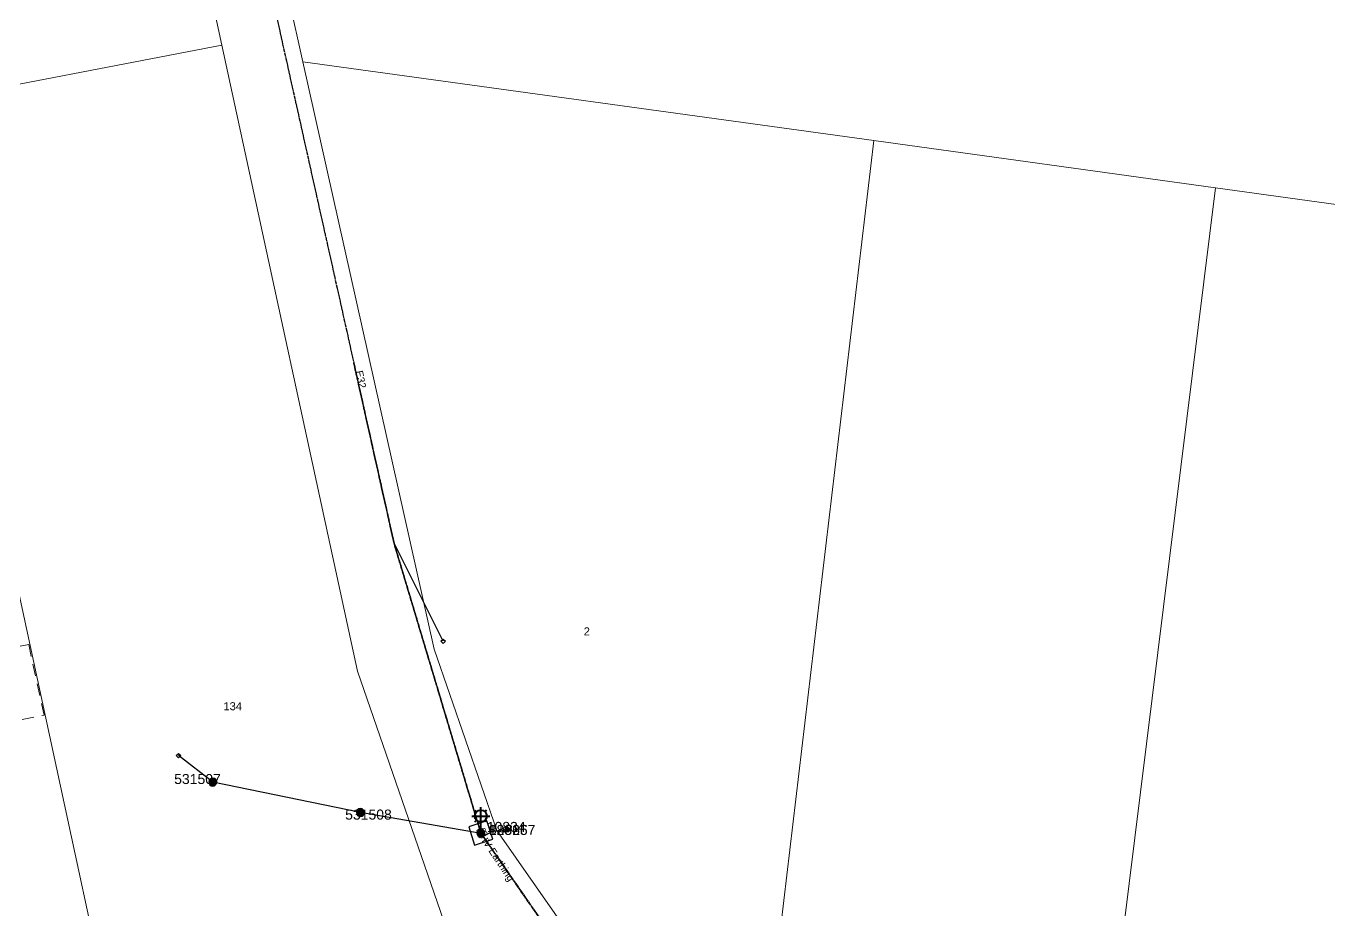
# Model space of a CAD drawing. Header units: metres. Extents: x 302094 to 304730, y 6265242 to 6268907.
# Drawn here: x 303375.8 to 303701.4, y 6267912.9 to 6268133.6 of the extents above; entities that cross this region are included whole.
import ezdxf
from ezdxf.enums import TextEntityAlignment as Align

# ---------------------------------------------------------------- set-up
doc = ezdxf.new("R2010")
doc.units = ezdxf.units.M
for name, pattern in [('Cable Exist OH', [1, 1, 0]), ('Cable Exist UG', [8.2, 4, -1.2, 1.8, -1.2]), ('Dash', [5, 3, -2])]:
    doc.linetypes.add(name, pattern=pattern)
doc.layers.get('0').update_dxf_attribs({"color": 6})
for name, color, linetype, lineweight in [('Cadastre Developer_SP_EXT', 9, 'Continuous', 5), ('Cadastre Land Parcels_SP_EXT', 7, 'Continuous', 5), ('Cadastre Roads_SP_EXT', 9, 'Continuous', 5)]:
    doc.layers.add(name, color=color, linetype=linetype, lineweight=lineweight)
for name, color, linetype in [('Duct_SP_EXT', 7, 'Continuous'), ('Equip_SP_HV_EXT', 7, 'Continuous'), ('Equip_SP_SL_EXT', 7, 'Continuous'), ('Mains_HV_EXT', 1, 'Continuous'), ('Mains_LV_EXT', 5, 'Continuous'), ('Mains_SL_EXT', 3, 'Continuous'), ('Services_SP_EXT', 7, 'Continuous'), ('SupportsOH_SP_TR_HV_LV_SL_EXT', 7, 'Continuous'), ('Trench_SP_EXT', 7, 'Continuous')]:
    doc.layers.add(name, color=color, linetype=linetype)
doc.styles.add('iecARIAL', font='arial.ttf', dxfattribs={"height": 2})
doc.styles.add('POLE_LABEL', font='arial.ttf')
doc.styles.get("Standard").update_dxf_attribs({"font": 'arial.ttf'})
doc.linetypes.add('Cable E UG', pattern='A,6,-0.5,["E",Standard,S=1.7,R=0,X=0.5,Y=-1],-2.9', length=9.4)

# ---------------------------------------------------------------- blocks, each defined once
blk = doc.blocks.new('SL_LANTERN_EXT')
at = {"lineweight": 40}
for p, q in [((-2.25, 4.22), (2.25, 4.22)), ((-1.46, 5.68), (-1.06, 5.28)), ((0, 1.97), (0, 6.47)), ((1.46, 5.68), (1.06, 5.28)), ((-1.46, 2.76), (-1.06, 3.16)), ((0, 0), (0, 2.72)), ((1.46, 2.76), (1.06, 3.16))]:
    blk.add_line(p, q, dxfattribs=at)
blk.add_circle((0, 4.22), 1.5, dxfattribs=at)
at = {"style": 'iecARIAL', "flags": 8}
blk.add_attdef('ASSET_NUM', (1.5, 1.5), '', height=2.5, dxfattribs=at)
for tag, p, height, flags in [('OPERATING_VOLTAGE', (0.98, -1.65), 0.2, 9), ('ORIENTATION', (0.98, -1.85), 0.2, 9), ('OWNED_BY', (0.98, -2.05), 0.2, 9), ('STATE', (0.98, -2.25), 0.2, 9), ('CONSTRUCTED_VOLTAGE', (0.98, -0.65), 0.2, 9), ('CONTROL_TYPE', (0.98, -0.85), 0.2, 9), ('LANTERN_PURPOSE', (0.98, -1.05), 0.2, 9), ('LANTERN_TYPE', (0.98, -1.25), 0.2, 9), ('NO_PHASES', (0.98, -1.45), 0.2, 9), ('USAGE', (0.98, -2.45), 0.2, 9), ('CEXIST', (0.98, -2.65), 0.2, 9), ('CNEW', (0.98, -2.85), 0.2, 9), ('CNUMBER', (0.98, -3.05), 0.2, 9), ('CREMOVE', (0.98, -3.25), 0.2, 9), ('CREPLACE', (0.98, -3.45), 0.2, 9), ('LNUMBER', (2.18, -3.25), 2.5, 8), ('LKINGHEIGHT', (0.98, -3.65), 0.2, 9), ('LBRACKET', (0.98, -3.85), 0.2, 9), ('LBRACKETVOCAB', (0.98, -4.05), 0.2, 9), ('LCATEGORY', (0.98, -4.25), 0.2, 9), ('LCHARGE1', (0.98, -4.45), 0.2, 9), ('LCHARGE1PERCENT', (0.98, -4.65), 0.2, 9), ('LCHARGE2', (0.98, -4.85), 0.2, 9), ('LCHARGE2PERCENT', (0.98, -5.05), 0.2, 9), ('LCHARGE3', (0.98, -5.25), 0.2, 9), ('LCHARGE3PERCENT', (0.98, -5.45), 0.2, 9), ('LEXIST', (0.98, -5.65), 0.2, 9), ('LLAMP', (0.98, -5.85), 0.2, 9), ('LLAMPVOCAB', (0.98, -6.05), 0.2, 9), ('LMAST', (0.98, -6.25), 0.2, 9), ('LMASTVOCAB', (0.98, -6.45), 0.2, 9), ('LNEW', (0.98, -6.65), 0.2, 9), ('STREETNAME', (0.98, -9.25), 0.2, 9), ('SUBURB', (0.98, -9.45), 0.2, 1), ('LANTNUMBER', (0.98, -6.85), 0.2, 9), ('LOUTREACH', (0.98, -7.25), 0.2, 9), ('LOUTREACHVOCAB', (0.98, -7.45), 0.2, 9), ('LRATECODE', (0.98, -7.65), 0.2, 9), ('LREMOVE', (0.98, -7.85), 0.2, 9), ('LREPLACE', (0.98, -8.05), 0.2, 9), ('LTYPE', (0.98, -8.25), 0.2, 9), ('LTYPEVOCAB', (0.98, -8.45), 0.2, 9), ('LEGEND', (0.98, -8.65), 0.2, 9), ('LOCATION', (0.98, -8.85), 0.2, 9), ('NOTES', (0.98, -9.05), 0.2, 9)]:
    blk.add_attdef(tag, p, '', height=height, dxfattribs=dict(flags=flags))
blk = doc.blocks.new('CCP_EXT')
blk.add_wipeout([(0, 0.57), (0.57, 0), (0, -0.57), (-0.57, 0)])
blk.add_lwpolyline([(-0.57, 0), (0, 0.57), (0.57, 0), (0, -0.57), (-0.57, 0)])
at = {"flags": 1}
blk.add_attdef('Z', (0, 0), '', height=0.2, dxfattribs=at)
at = {"flags": 9}
for tag, p in [('CCP_TYPE', (0, 0)), ('CONSTRUCTED_VOLTAGE', (0, -0.2)), ('OPERATING_VOLTAGE', (0, -0.6)), ('ORIENTATION', (0, -0.8)), ('OWNED_BY', (0, -1)), ('STATE', (0, -1.8)), ('NO_PHASES', (0, -0.4)), ('USAGE', (0, -1.2)), ('LEGEND', (0, -1.4)), ('LIFE_SUPPORT', (0, -1.6)), ('NOTES', (0, -2))]:
    blk.add_attdef(tag, text='', height=0.2, dxfattribs=at).set_placement(p, align=Align.MIDDLE_LEFT)
blk = doc.blocks.new('POLE_EXT')
blk.add_hatch(color=256).paths.add_polyline_path([(-1, 0, 1), (1, 0, 1)])
blk.add_lwpolyline([(-1, 0, 1), (1, 0, 1)], format="xyb", close=True)
for tag, height, flags, p in [('pNumber', 2.5, 8, (-17.84, 2.07)), ('OWNED_BY', 0.2, 9, (1.35, -0.4)), ('SPECIAL_USE', 0.2, 9, (1.35, -0.8)), ('STATE', 0.2, 9, (1.35, -1)), ('cLV', 0.2, 9, (1.35, -1.4)), ('hDepth', 0.2, 9, (1.35, -1.6)), ('hDia', 0.2, 9, (1.35, -1.8)), ('cHV', 0.2, 9, (1.35, -2)), ('PARENT', 0.2, 9, (1.35, -0.6)), ('USAGE', 0.2, 9, (1.35, -1.2)), ('LBRACKET', 0.2, 9, (1.35, -2.2)), ('LExisting', 0.2, 9, (1.35, -2.4)), ('LANTNUMBER', 0.2, 9, (1.35, -2.6)), ('LOther', 0.2, 9, (1.35, -2.8)), ('LRemove', 0.2, 9, (1.35, -3)), ('LEGEND', 0.2, 9, (1.35, -3.2)), ('cLinedev', 0.2, 9, (1.35, -3.4)), ('pExisting', 0.2, 9, (1.35, -3.8)), ('pFooting', 0.2, 9, (1.35, -4.4)), ('pNew', 0.2, 9, (1.35, -4.6)), ('pRelocate', 0.2, 9, (1.35, -5)), ('pRemove', 0.2, 9, (1.35, -5.2)), ('pReplace', 0.2, 9, (1.35, -5.4)), ('pStay', 0.2, 9, (1.35, -5.6)), ('pType', 0.2, 9, (1.35, -5.8)), ('cspan', 0.2, 9, (1.35, -6)), ('STREETNAME', 0.2, 9, (1.35, -6.2)), ('SUBURB', 0.2, 9, (1.35, -6.4)), ('LOCATION', 0.2, 9, (1.35, -3.6)), ('PFNUMBER', 0.2, 9, (1.35, -4)), ('NEWPFNUMBER', 0.2, 9, (1.35, -4.2)), ('NOTES', 0.2, 9, (1.35, -6.6)), ('OPERATED_BY', 0.2, 9, (1.36, -7.01)), ('MAINTAINED_BY', 0.2, 9, (1.36, -6.81))]:
    blk.add_attdef(tag, text='', height=height, dxfattribs=dict(flags=flags)).set_placement(p, align=Align.MIDDLE_LEFT)
at = {"style": 'POLE_LABEL'}
for tag, height, flags, p in [('ASSET_NUM', 2.5, 8, (2, 2)), ('STRUCTURE_PLANT_NUMBER', 0.2, 9, (1.35, 0.03)), ('STREET_CODE', 0.2, 9, (1.35, -0.2))]:
    blk.add_attdef(tag, text='', height=height, dxfattribs=dict(at, flags=flags)).set_placement(p, align=Align.MIDDLE_LEFT)
at = {"flags": 1}
blk.add_attdef('Z', (1.35, -7.33), '', height=0.2, dxfattribs=at)
blk = doc.blocks.new('HV_LOAD_BREAK_EXT')
blk.add_lwpolyline([(-2.4, -2.4), (2.4, -2.4), (2.4, 2.4), (-2.4, 2.4)], close=True)
at = {"insert": (-1.1, 0.99), "char_height": 2, "width": 2.9628, "attachment_point": 1}
blk.add_mtext('{\\Fisocp|c0;LB}', dxfattribs=at)
for tag, height, flags, p in [('ASSET_NUM', 2.5, 8, (2, 2)), ('STREET_CODE', 0.2, 9, (1.5, 0)), ('ACTUAL_STATUS', 0.2, 9, (1.5, -0.2)), ('CONSTRUCTED_VOLTAGE', 0.2, 9, (1.5, -0.4)), ('OPERATING_VOLTAGE', 0.2, 9, (1.5, -0.8)), ('ORIENTATION', 0.2, 9, (1.5, -1)), ('OWNED_BY', 0.2, 9, (1.5, -1.2)), ('OPERATED_BY', 0.2, 9, (1.5, -1.4)), ('STATE', 0.2, 9, (1.5, -1.8)), ('SWITCH_TYPE', 0.2, 9, (1.5, -2)), ('STREETNAME', 0.2, 9, (1.5, -2.8)), ('SUBURB', 0.2, 9, (1.5, -3)), ('NO_PHASES', 0.2, 9, (1.5, -0.6)), ('MAINTAINED_BY', 0.2, 9, (1.5, -1.6)), ('USAGE', 0.2, 9, (1.5, -2.2)), ('LEGEND', 0.2, 9, (1.5, -2.4)), ('LOCATION', 0.2, 9, (1.5, -2.6)), ('NOTES', 0.2, 9, (1.5, -3.2)), ('Z', 0.2, 1, (1.5, -3.6)), ('LABEL_ALIGNMENT', 0.2, 9, (1.5, -3.4))]:
    blk.add_attdef(tag, text='', height=height, dxfattribs=dict(flags=flags)).set_placement(p, align=Align.MIDDLE_LEFT)
blk = doc.blocks.new('CABLE_LARGE_EXT')
h = blk.add_hatch(color=256)
edge = h.paths.add_edge_path()
edge.add_arc((0, 0.55), 0.55, 0, 360)
blk.add_circle((0, 0.55), 0.55)
at = {"flags": 1}
blk.add_attdef('Z', (0, 0), '', height=0.2, dxfattribs=at)
at = {"flags": 9}
for tag, p in [('COND_CODE', (0, 0)), ('STATE', (0, -0.4)), ('XSECT_SIZE', (0, -0.6)), ('FB_REFERENCE', (0, -0.2)), ('NOTES', (0, -0.8))]:
    blk.add_attdef(tag, text='', height=0.2, dxfattribs=at).set_placement(p, align=Align.MIDDLE_LEFT)

msp = doc.modelspace()

# ---------------------------------------------------------------- linework, layer by layer
at = {"layer": 'Cadastre Developer_SP_EXT', "linetype": 'Dash'}
msp.add_lwpolyline([(303264.92, 6268096.88), (303283.68, 6268011.46), (303283.84, 6268010.74), (303293.19, 6267968.14), (303297.8, 6267947.13), (303305.81, 6267948.29), (303319.29, 6267950.36), (303329.21, 6267951.97), (303337.93, 6267953.47), (303342.83, 6267954.33), (303347.67, 6267955.2), (303352.48, 6267956.09), (303356.12, 6267956.78), (303360.66, 6267957.64), (303369.91, 6267959.47), (303380.31, 6267961.6), (303376.46, 6267979.19), (303354.94, 6267974.87), (303339.66, 6267972.05), (303316.72, 6267968.17), (303310.71, 6267972.28), (303282.59, 6268100.34), (303264.92, 6268096.88)], close=True, dxfattribs=at)
at = {"layer": 'Cadastre Land Parcels_SP_EXT', "linetype": 'Continuous'}
for points in [[(303498.55, 6267857.15), (303458.6, 6267972.57), (303424.72, 6268128.89), (303347.55, 6268114.04), (303404.15, 6267852.34), (303417.03, 6267851.85), (303498.55, 6267857.15)], [(303587.67, 6268105.09), (303444.99, 6268124.75), (303477.75, 6267978.07), (303493.46, 6267932.75), (303527.85, 6267883.6), (303559.14, 6267864.65), (303587.67, 6268105.09)], [(303347.55, 6268114.04), (303265.4, 6268098.18), (303313.59, 6267874.05), (303344.33, 6267861.96), (303381.9, 6267853.19), (303404.15, 6267852.34), (303347.55, 6268114.04)], [(303673.05, 6268093.28), (303587.67, 6268105.09), (303559.14, 6267864.65), (303564.56, 6267861.35), (303642.81, 6267849.76), (303673.05, 6268093.28)]]:
    msp.add_lwpolyline(points, close=True, dxfattribs=at)
msp.add_lwpolyline([(303757.36, 6268081.61), (303673.05, 6268093.28), (303642.81, 6267849.76), (303659.48, 6267847.67), (303674.01, 6267845.96), (303699.55, 6267842.53), (303699.92, 6267842.51), (303700.29, 6267842.5), (303700.66, 6267842.49), (303701.02, 6267842.49), (303701.39, 6267842.5)], dxfattribs=at)
at = {"layer": 'Duct_SP_EXT'}
msp.add_lwpolyline([(303495.45, 6267932.39), (303492.5, 6267932.63), (303489.85, 6267931.19)], dxfattribs=at)
at = {"layer": 'Mains_HV_EXT', "linetype": 'Cable Exist OH'}
msp.add_lwpolyline([(303489.42, 6267932.17), (303525.06, 6267880.62)], dxfattribs=at)
at = {"layer": 'Mains_HV_EXT', "linetype": 'Cable E UG'}
msp.add_lwpolyline([(303489.52, 6267932.03), (303489.5, 6267931.29), (303489.76, 6267930.9)], dxfattribs=at)
at = {"layer": 'Mains_LV_EXT', "linetype": 'Cable Exist OH'}
msp.add_lwpolyline([(303525.06, 6267880.62), (303489.52, 6267932.03)], dxfattribs=at)
at = {"layer": 'Mains_SL_EXT', "linetype": 'Cable Exist OH'}
msp.add_lwpolyline([(303525.06, 6267880.62), (303489.42, 6267932.17)], dxfattribs=at)
at = {"layer": 'Trench_SP_EXT', "linetype": 'Cable Exist UG'}
msp.add_lwpolyline([(303489.42, 6267932.17), (303489.5, 6267931.29), (303489.76, 6267930.9)], dxfattribs=at)

# ---------------------------------------------------------------- block references
at = {"layer": 'Duct_SP_EXT'}
msp.add_blockref('CABLE_LARGE_EXT', (303496.1, 6267932.42), dxfattribs=at)
at = {"layer": 'Equip_SP_HV_EXT'}
ref = msp.add_blockref('HV_LOAD_BREAK_EXT', (303489.42, 6267932.17), dxfattribs=dict(at, rotation=17.88165169946071))
ref.add_attrib('ASSET_NUM', '123657', dxfattribs={"layer": '0', "height": 2.5}).set_placement((303491.43, 6267932.92), align=Align.MIDDLE_LEFT)
at = {"layer": 'Equip_SP_SL_EXT'}
ref = msp.add_blockref('SL_LANTERN_EXT', (303489.42, 6267932.17), dxfattribs=at)
ref.add_attrib('ASSET_NUM', '10834', dxfattribs={"layer": '0', "height": 2.5, "rotation": 359.9998, "style": 'iecARIAL'}).set_placement((303490.92, 6267933.67), align=Align.MIDDLE_LEFT)
at = {"layer": 'SupportsOH_SP_TR_HV_LV_SL_EXT'}
ref = msp.add_blockref('POLE_EXT', (303422.46, 6267944.88), dxfattribs=at)
ref.add_attrib('ASSET_NUM', '531507', dxfattribs={"layer": '0', "height": 2.5, "style": 'POLE_LABEL'}).set_placement((303424.46, 6267945.63), align=Align.MIDDLE_RIGHT)
ref = msp.add_blockref('POLE_EXT', (303459.36, 6267937.25), dxfattribs=at)
ref.add_attrib('ASSET_NUM', '531508', dxfattribs={"layer": '0', "height": 2.5, "rotation": 0.0291, "style": 'POLE_LABEL'}).set_placement((303461.36, 6267938), align=Align.TOP_CENTER)
ref = msp.add_blockref('POLE_EXT', (303489.42, 6267932.17), dxfattribs=at)
ref.add_attrib('ASSET_NUM', '880267', dxfattribs={"layer": '0', "height": 2.5, "style": 'POLE_LABEL'}).set_placement((303491.43, 6267932.92), align=Align.MIDDLE_LEFT)

# ---------------------------------------------------------------- texts
at = {"layer": 'Cadastre Land Parcels_SP_EXT'}
for s, p in [('2', (303515.14, 6267981.49)), ('134', (303425.1, 6267962.81))]:
    msp.add_text(s, height=2, dxfattribs=at).set_placement(p)
at = {"layer": 'Duct_SP_EXT'}
msp.add_text('P1', height=1.8, dxfattribs=at).set_placement((303495.67, 6267932.42))
at = {"layer": 'Mains_HV_EXT'}
msp.add_text('HV Earthing', height=1.8, rotation=303.6901, dxfattribs=at).set_placement((303488.94, 6267931.17))
at = {"layer": 'Mains_LV_EXT'}
msp.add_text('E32', height=1.8, rotation=281.4478, dxfattribs=at).set_placement((303458.16, 6268047.44))
msp.add_text('E32', height=1.8, rotation=281.4478, dxfattribs=at).set_placement((303458.16, 6268047.44))

# ---------------------------------------------------------------- next in the draw order: block references
at = {"layer": 'Services_SP_EXT'}
for p in [(303480.03, 6267980.02), (303413.87, 6267951.47)]:
    msp.add_blockref('CCP_EXT', p, dxfattribs=at)

# ---------------------------------------------------------------- next in the draw order: linework, layer by layer
at = {"layer": 'Cadastre Roads_SP_EXT', "linetype": 'Continuous'}
msp.add_lwpolyline([(303412.73, 6268184.45), (303424.72, 6268128.89), (303458.6, 6267972.57), (303498.55, 6267857.15), (303514.77, 6267871.79), (303514.77, 6267871.79), (303527.85, 6267883.6), (303493.46, 6267932.75), (303477.75, 6267978.07), (303444.99, 6268124.75), (303431.3, 6268186.07)], dxfattribs=at)
at = {"layer": 'Mains_HV_EXT', "linetype": 'Cable Exist OH'}
msp.add_lwpolyline([(303432, 6268164.57), (303444.2, 6268109.95), (303457.69, 6268049.53), (303467.75, 6268004.5), (303489.42, 6267932.17)], dxfattribs=at)
at = {"layer": 'Mains_LV_EXT', "linetype": 'Cable Exist OH'}
msp.add_lwpolyline([(303489.52, 6267932.03), (303489.42, 6267932.17), (303467.75, 6268004.5)], dxfattribs=at)
at = {"layer": 'Mains_SL_EXT', "linetype": 'Cable Exist OH'}
msp.add_lwpolyline([(303489.42, 6267932.17), (303467.75, 6268004.5), (303457.69, 6268049.53)], dxfattribs=at)
at = {"layer": 'Services_SP_EXT'}
for points in [[(303480.03, 6267980.02), (303467.75, 6268004.5)], [(303489.52, 6267932.03), (303459.36, 6267937.25), (303422.46, 6267944.88), (303413.87, 6267951.47)]]:
    msp.add_lwpolyline(points, dxfattribs=at)

doc.saveas('drawing.dxf')
